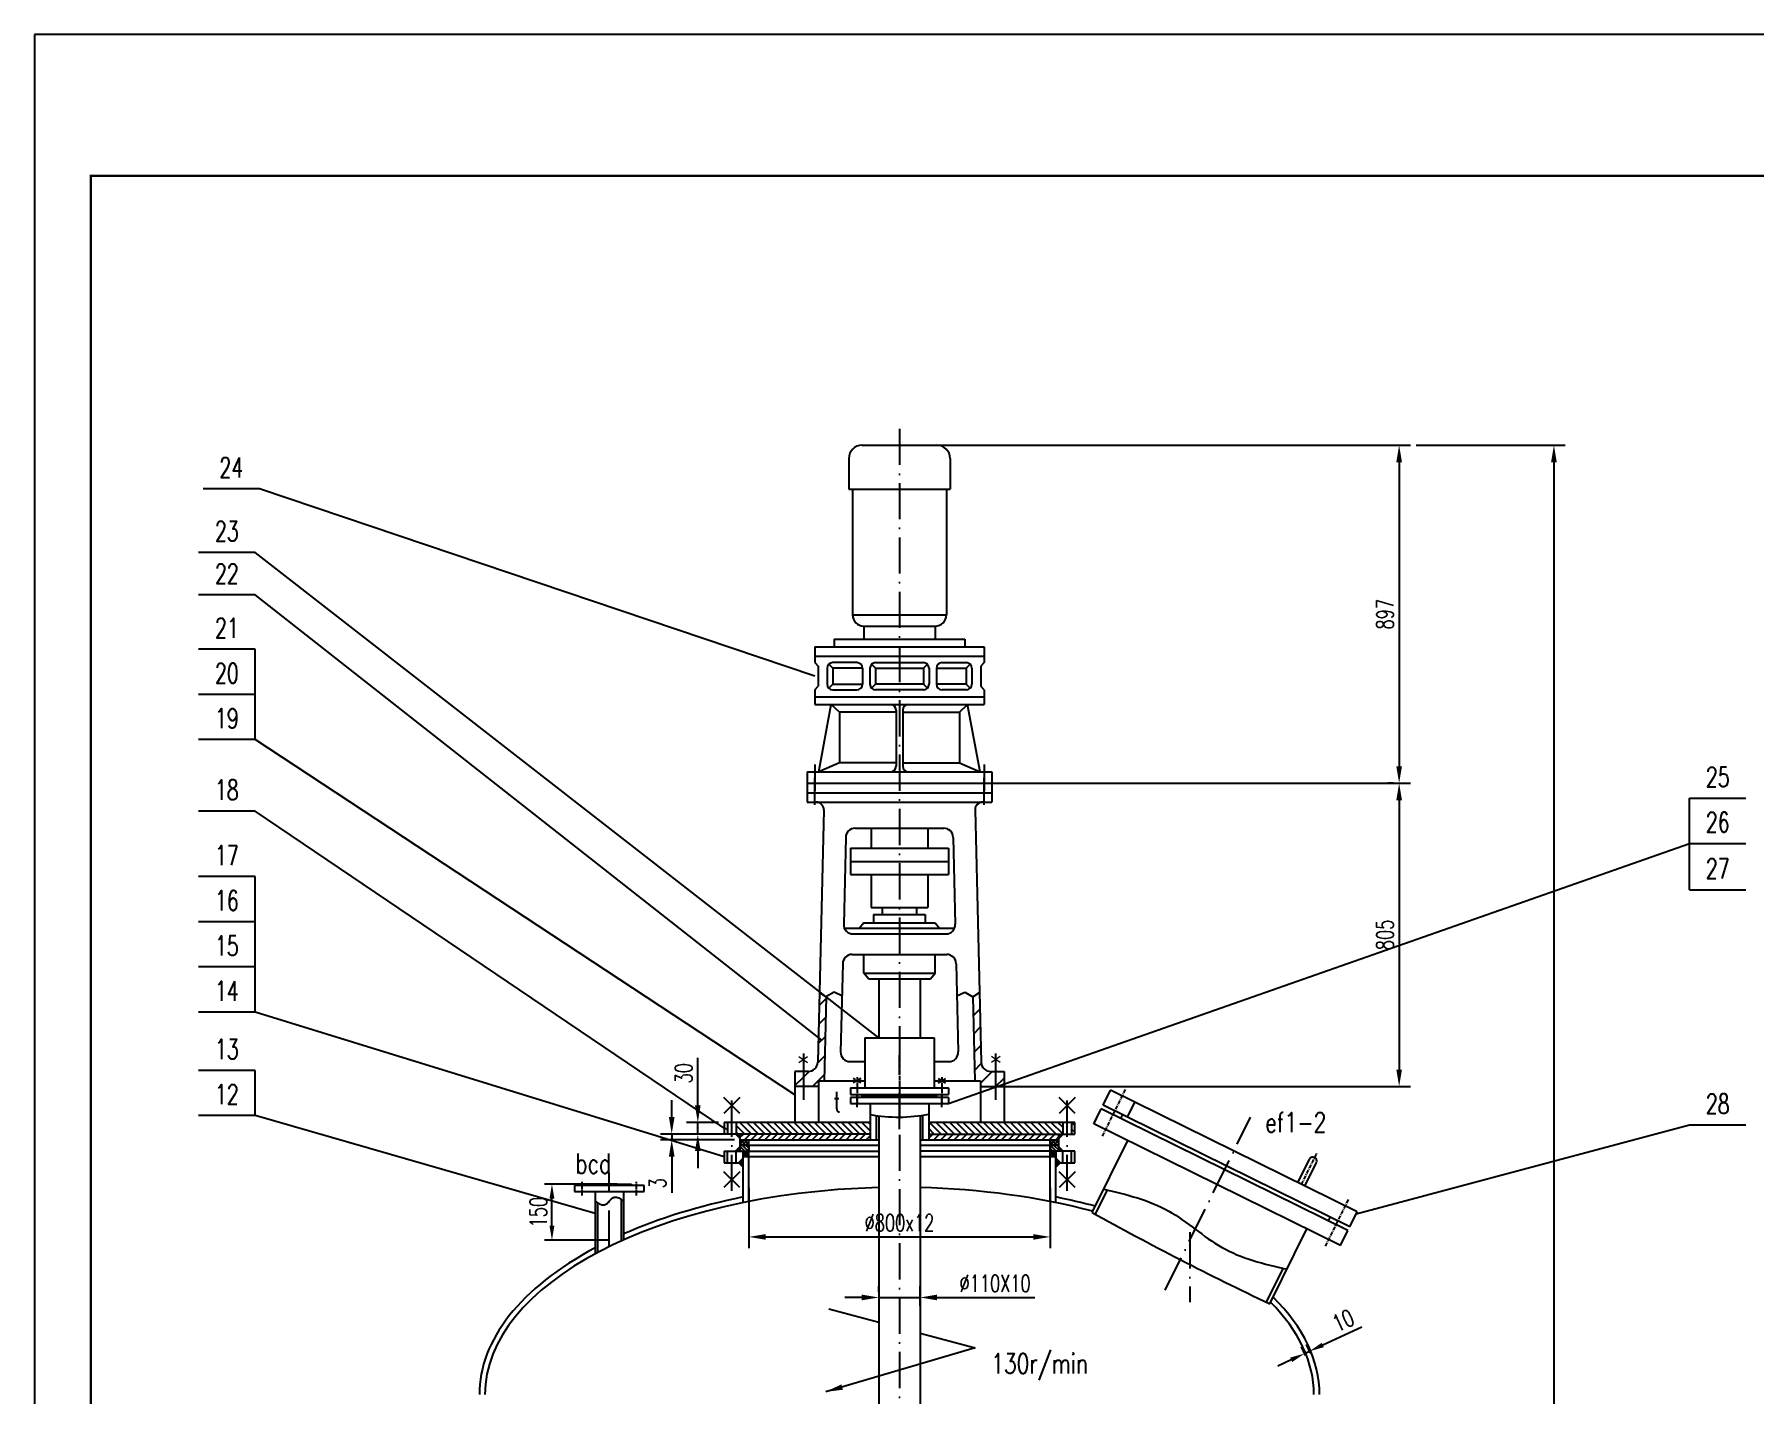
# Model space of a CAD drawing. Extents: x 14632 to 32728, y -7017 to 5619.
# Drawn here: x 23818 to 28383, y 2010 to 5619 of the extents above; entities that cross this region are included whole.
import ezdxf
from ezdxf.enums import TextEntityAlignment as Align

# ---------------------------------------------------------------- set-up
doc = ezdxf.new("R2010")
doc.units = 0
doc.header["$LTSCALE"] = 8
for name, pattern in [('ACAD_ISO10W100', [18, 12, -3, 0, -3]), ('CENTER', [2, 1.25, -0.25, 0.25, -0.25]), ('HIDDEN', [0.375, 0.25, -0.125])]:
    doc.linetypes.add(name, pattern=pattern)
for name, color, linetype in [('3', 7, 'HIDDEN'), ('5', 7, 'Continuous'), ('HGJ', 1, 'Continuous'), ('HGJX', 2, 'CENTER'), ('hgjy', 7, 'Continuous'), ('K1', 4, 'Continuous'), ('RENK', 7, 'Continuous'), ('tank', 1, 'Continuous'), ('tankx', 2, 'ACAD_ISO10W100'), ('tanky', 7, 'Continuous')]:
    doc.layers.add(name, color=color, linetype=linetype)
doc.styles.add('hzfs', font='simplex.shx', dxfattribs={"width": 0.7, "bigfont": 'hzfs.shx'})
doc.styles.get("Standard").update_dxf_attribs({"font": 'txt', "width": 0.7, "bigfont": 'hztxt.shx'})
doc.dimstyles.new('PVCAD$0', dxfattribs={"dimscale": 15, "dimtxt": 3, "dimasz": 3, "dimexe": 2, "dimexo": 1, "dimgap": 1, "dimtad": 1, "dimdec": 0, "dimzin": 0, "dimdsep": 46, "dimtxsty": 'hzfs', "dimcen": 2.5, "dimclrd": 4, "dimclre": 4, "dimadec": 0, "dimazin": 0, "dimtfac": 1, "dimtmove": 0, "dimatfit": 0, "dimfxl": 0, "dimarcsym": 0})
doc.dimstyles.get("Standard").update_dxf_attribs({"dimtxt": 0.18, "dimasz": 0.18, "dimexe": 0.18, "dimexo": 0.0625, "dimgap": 0.09, "dimtad": 0, "dimtih": 1, "dimtoh": 1, "dimdec": 4, "dimzin": 0, "dimdsep": 46, "dimtxsty": 'Standard', "dimcen": 0.09, "dimadec": 0, "dimazin": 0, "dimtfac": 1, "dimtdec": 4, "dimtofl": 0, "dimtmove": 0, "dimatfit": 3, "dimfxl": 0, "dimtolj": 1, "dimtzin": 0, "dimarcsym": 0})

# ---------------------------------------------------------------- blocks, each defined once
blk = doc.blocks.new('*D209')
at = {"color": 4, "lineweight": -2}
for p, q in [((26059, 2282.4), (26059, 2297.4)), ((26169, 2244.9), (26169, 2297.4)), ((26014, 2267.4), (25969, 2267.4)), ((26059, 2267.4), (26169, 2267.4)), ((26214, 2267.4), (26473.5, 2267.4))]:
    blk.add_line(p, q, dxfattribs=at)
at = {"color": 4}
for points in [[(26014, 2274.9), (26014, 2259.9), (26059, 2267.4)], [(26214, 2274.9), (26214, 2259.9), (26169, 2267.4)]]:
    blk.add_solid(points, dxfattribs=at)
at = {"layer": 'Defpoints', "color": 0}
for p in [(26059, 2267.4), (26169, 2267.4), (26169, 2229.9)]:
    blk.add_point(p, dxfattribs=at)
at = {"color": 0, "insert": (26367.8, 2304.9), "char_height": 45, "attachment_point": 5, "style": 'hzfs'}
blk.add_mtext('%%C110X10', dxfattribs=at)
blk = doc.blocks.new('*D215')
at = {"color": 4, "lineweight": -2}
for p, q in [((25364.6, 2568.3), (25172.2, 2568.3)), ((25191.7, 2458.1), (25191.7, 2529.3)), ((25344, 2419.1), (25172.2, 2419.1))]:
    blk.add_line(p, q, dxfattribs=at)
at = {"color": 4}
for points in [[(25185.2, 2529.3), (25198.2, 2529.3), (25191.7, 2568.3)], [(25185.2, 2458.1), (25198.2, 2458.1), (25191.7, 2419.1)]]:
    blk.add_solid(points, dxfattribs=at)
at = {"layer": 'Defpoints', "color": 0}
for p in [(25191.7, 2568.3), (25364.6, 2568.3), (25344, 2419.1)]:
    blk.add_point(p, dxfattribs=at)
at = {"color": 7, "insert": (25155.7, 2493.7), "char_height": 45, "attachment_point": 5, "rotation": 90, "style": 'hzfs'}
blk.add_mtext('\\A1;150', dxfattribs=at)
blk = doc.blocks.new('*D218')
at = {"layer": '5', "color": 4, "lineweight": -2}
for p, q in [((26213.4, 4529), (27470.1, 4529)), ((27440.1, 4484), (27440.1, 3677)), ((26359, 3632), (27470.1, 3632))]:
    blk.add_line(p, q, dxfattribs=at)
at = {"layer": '5', "color": 4}
for points in [[(27432.6, 4484), (27447.6, 4484), (27440.1, 4529)], [(27432.6, 3677), (27447.6, 3677), (27440.1, 3632)]]:
    blk.add_solid(points, dxfattribs=at)
at = {"layer": 'Defpoints', "color": 0}
for p in [(26198.4, 4529), (26344, 3632), (27440.1, 3632)]:
    blk.add_point(p, dxfattribs=at)
at = {"layer": '5', "color": 0, "insert": (27402.6, 4080.5), "char_height": 45, "attachment_point": 5, "rotation": 90, "style": 'hzfs'}
blk.add_mtext('897', dxfattribs=at)
blk = doc.blocks.new('*D219')
at = {"layer": '5', "color": 4, "lineweight": -2}
for p, q in [((27425.1, 3632), (27410.1, 3632)), ((27440.1, 3587), (27440.1, 2872)), ((26391.5, 2827), (27470.1, 2827))]:
    blk.add_line(p, q, dxfattribs=at)
at = {"layer": '5', "color": 4}
for points in [[(27432.6, 3587), (27447.6, 3587), (27440.1, 3632)], [(27432.6, 2872), (27447.6, 2872), (27440.1, 2827)]]:
    blk.add_solid(points, dxfattribs=at)
at = {"layer": 'Defpoints', "color": 0}
for p in [(27440.1, 3632), (26376.5, 2827), (27440.1, 2827)]:
    blk.add_point(p, dxfattribs=at)
at = {"layer": '5', "color": 0, "insert": (27402.6, 3229.5), "char_height": 45, "attachment_point": 5, "rotation": 90, "style": 'hzfs'}
blk.add_mtext('805', dxfattribs=at)
blk = doc.blocks.new('*D237')
at = {"layer": '5', "color": 4, "lineweight": -2}
for p, q in [((27485.1, 4529), (27880.9, 4529)), ((27850.9, 4484), (27850.9, -1540.9)), ((26207, -1585.9), (27880.9, -1585.9))]:
    blk.add_line(p, q, dxfattribs=at)
at = {"layer": '5', "color": 4}
for points in [[(27843.4, 4484), (27858.4, 4484), (27850.9, 4529)], [(27843.4, -1540.9), (27858.4, -1540.9), (27850.9, -1585.9)]]:
    blk.add_solid(points, dxfattribs=at)
at = {"layer": 'Defpoints', "color": 0}
for p in [(27470.1, 4529), (26192, -1585.9), (27850.9, -1585.9)]:
    blk.add_point(p, dxfattribs=at)
at = {"layer": '5', "color": 0, "insert": (27813.4, 1471.6), "char_height": 45, "attachment_point": 5, "rotation": 90, "style": 'hzfs'}
blk.add_mtext('6115', dxfattribs=at)
blk = doc.blocks.new('*D222')
at = {"color": 4, "lineweight": -2}
for p, q in [((25714, 2558.6), (25714, 2398.1)), ((26514, 2558.6), (26514, 2398.1)), ((25759, 2428.1), (26469, 2428.1))]:
    blk.add_line(p, q, dxfattribs=at)
at = {"color": 4}
for points in [[(25759, 2435.6), (25759, 2420.6), (25714, 2428.1)], [(26469, 2435.6), (26469, 2420.6), (26514, 2428.1)]]:
    blk.add_solid(points, dxfattribs=at)
at = {"layer": 'Defpoints', "color": 0}
for p in [(25714, 2573.6), (26514, 2573.6), (26514, 2428.1)]:
    blk.add_point(p, dxfattribs=at)
at = {"color": 0, "insert": (26114, 2465.6), "char_height": 45, "attachment_point": 5, "style": 'hzfs'}
blk.add_mtext('%%C800x12', dxfattribs=at)
blk = doc.blocks.new('*X110')
at = {"color": 0}
for p, q in [((7642.8, 5019.4), (7661.2, 5037.8)), ((7641.5, 4968.7), (7660, 4987.1)), ((7640.3, 4918), (7658.8, 4936.4)), ((7639.1, 4867.2), (7657.6, 4885.7)), ((7601, 4829.1), (7615.9, 4844)), ((7578.5, 4806.6), (7601, 4829.1)), ((7625.3, 4804), (7656.4, 4835))]:
    blk.add_line(p, q, dxfattribs=at)
blk = doc.blocks.new('*X111')
at = {"color": 0}
for p, q in [((8257.8, 5040.4), (8261.1, 5043.7)), ((8258.9, 4992.1), (8276.5, 5009.7)), ((8260.1, 4943.7), (8277.6, 4961.3)), ((8261.2, 4895.4), (8278.8, 4913)), ((8262.4, 4847), (8280.2, 4864.9)), ((8278, 4813.2), (8308.8, 4844)), ((8318.3, 4804), (8340.5, 4826.2))]:
    blk.add_line(p, q, dxfattribs=at)
blk = doc.blocks.new('212B-80-78')
at = {"layer": 'HGJ'}
for p, q in [((-91.7, 154), (-91.7, 22)), ((-91.7, 154), (91.7, 154)), ((91.7, 154), (91.7, 22)), ((-130, 22), (130, 22)), ((-130, 22), (-130, 4)), ((-130, 4), (130, 4)), ((-94, 4), (-94, 0)), ((-94, 0), (94, 0)), ((94, 4), (94, 0)), ((130, 22), (130, 4))]:
    blk.add_line(p, q, dxfattribs=at)
at = {"layer": 'HGJX'}
for p, q in [((0, 181), (0, -19.6)), ((-102.5, 46.1), (-122.5, 34.5)), ((-102.5, 34.5), (-122.5, 46.1)), ((-112.5, 49.7), (-112.5, -20.9)), ((102.5, 34.5), (122.5, 46.1)), ((102.5, 46.1), (122.5, 34.5)), ((112.5, 49.7), (112.5, -20.9))]:
    blk.add_line(p, q, dxfattribs=at)
blk = doc.blocks.new('*D225')
at = {"layer": 'Defpoints', "color": 0}
for p in [(25578.8, 2732), (25649, 2732), (25649, 2701)]:
    blk.add_point(p, dxfattribs=at)
at = {"layer": 'K1', "color": 4, "lineweight": -2}
for p, q in [((25578.8, 2777), (25578.8, 2903)), ((25634, 2732), (25548.8, 2732)), ((25634, 2701), (25548.8, 2701)), ((25578.8, 2701), (25578.8, 2732)), ((25578.8, 2656), (25578.8, 2611))]:
    blk.add_line(p, q, dxfattribs=at)
at = {"layer": 'K1', "color": 4}
for points in [[(25571.3, 2777), (25586.3, 2777), (25578.8, 2732)], [(25571.3, 2656), (25586.3, 2656), (25578.8, 2701)]]:
    blk.add_solid(points, dxfattribs=at)
at = {"layer": 'K1', "color": 0, "insert": (25541.3, 2862.5), "char_height": 45, "attachment_point": 5, "rotation": 90, "style": 'hzfs'}
blk.add_mtext('30', dxfattribs=at)
blk = doc.blocks.new('*D185')
at = {"layer": 'Defpoints', "color": 0}
for p in [(25691.5, 2701), (25509.6, 2686), (25691.5, 2686)]:
    blk.add_point(p, dxfattribs=at)
at = {"layer": 'K1', "color": 4, "lineweight": -2}
for p, q in [((25509.6, 2746), (25509.6, 2791)), ((25676.5, 2701), (25479.6, 2701)), ((25509.6, 2701), (25509.6, 2686)), ((25676.5, 2686), (25479.6, 2686)), ((25509.6, 2641), (25509.6, 2545))]:
    blk.add_line(p, q, dxfattribs=at)
at = {"layer": 'K1', "color": 4}
for points in [[(25502.1, 2746), (25517.1, 2746), (25509.6, 2701)], [(25502.1, 2641), (25517.1, 2641), (25509.6, 2686)]]:
    blk.add_solid(points, dxfattribs=at)
at = {"layer": 'K1', "color": 0, "insert": (25472.1, 2570.5), "char_height": 45, "attachment_point": 5, "rotation": 90, "style": 'hzfs'}
blk.add_mtext('3', dxfattribs=at)

msp = doc.modelspace()

# ---------------------------------------------------------------- hatches: boundary and pattern name
at = {"layer": '3', "linetype": 'ByBlock'}
h = msp.add_hatch(dxfattribs=at)
h.set_pattern_fill('ANSI31', color=256, scale=4, angle=90, style=0)
h.set_pattern_definition([(135, (117282.353, -70019.144), (-8.9802561, -8.9802561), [])])
h.paths.add_polyline_path([(26036.03223, 2732.04619), (25699.03223, 2732.04619), (25680.53223, 2732.04619), (25680.53223, 2701.04619), (26036.03223, 2701.04619)])
h.paths.add_polyline_path([(25657.53223, 2732.04619), (25649.03223, 2732.04619), (25649.03223, 2701.04619), (25657.53223, 2701.04619)])
h.paths.add_polyline_path([(26547.53223, 2732.04619), (26192.03223, 2732.04619), (26192.03223, 2701.04619), (26547.53223, 2701.04619)])
h.paths.add_polyline_path([(26579.03223, 2732.04619), (26570.53223, 2732.04619), (26570.53223, 2701.04619), (26579.03223, 2701.04619)])
at = {"layer": 'K1'}
h = msp.add_hatch(dxfattribs=at)
h.set_pattern_fill('ANSI31', color=256, scale=4, style=0)
h.set_pattern_definition([(45, (117282.353, -70019.144), (-8.9802561, 8.9802561), [])])
h.paths.add_polyline_path([(26036.03223, 2701.04619), (25691.53223, 2701.04619), (25691.53223, 2686.04619), (26036.03223, 2686.04619)])
h.paths.add_polyline_path([(26536.53223, 2701.04619), (26192.03223, 2701.04619), (26192.03223, 2686.04619), (26536.53223, 2686.04619)])
h = msp.add_hatch(dxfattribs=at)
h.set_pattern_fill('ANSI37', color=256, scale=2, angle=90, style=0)
h.set_pattern_definition([(135, (117282.353, -70019.144), (-4.49012806, -4.49012806), []), (225, (117282.353, -70019.144), (4.49012806, -4.49012806), [])])
h.paths.add_polyline_path([(25714.03223, 2686.04619), (25691.53223, 2686.04619), (25691.53223, 2671.04619), (25714.03223, 2671.04619)])
h.paths.add_polyline_path([(26536.53223, 2686.04619), (26514.03223, 2686.04619), (26514.03223, 2671.04619), (26536.53223, 2671.04619)])
h = msp.add_hatch(dxfattribs=at)
h.set_pattern_fill('ANSI31', color=256, scale=2, angle=90, style=0)
h.set_pattern_definition([(135, (117282.353, -70019.144), (-4.49012806, -4.49012806), [])])
h.paths.add_polyline_path([(25714.03223, 2671.04619), (25691.53223, 2671.04619), (25691.53223, 2656.04619), (25714.03223, 2656.04619)])
h.paths.add_polyline_path([(26536.53223, 2671.04619), (26514.03223, 2671.04619), (26514.03223, 2656.04619), (26536.53223, 2656.04619)])

# ---------------------------------------------------------------- linework, layer by layer
for p, q in [((32728.22091, 5619.31602), (23818.22091, 5619.31602)), ((23818.22091, 5619.31602), (23818.22091, -6995.68398)), ((32728.22091, 5619.31602), (23818.22091, 5619.31602)), ((23818.22091, 5619.31602), (23818.22091, -6995.68398))]:
    msp.add_line(p, q)
at = {"color": 1}
for p, q in [((26014.62339, 4529.04915), (26213.44107, 4529.04915)), ((25979.62339, 4494.04915), (25979.62339, 4412.28382)), ((26248.44107, 4494.04915), (26248.44107, 4412.28382)), ((25979.62339, 4412.28382), (26248.44107, 4412.28382)), ((25989.62339, 4412.28382), (25989.62339, 4079.04915)), ((26238.44107, 4412.28382), (26238.44107, 4079.04915)), ((25989.62339, 4079.04915), (26238.44107, 4079.04915)), ((26019.62339, 4049.04915), (26019.62339, 4014.04915)), ((26019.62339, 4049.04915), (26208.44107, 4049.04915)), ((26208.44107, 4049.04915), (26208.44107, 4014.04915)), ((25889.03223, 3994.04915), (26339.03223, 3994.04915)), ((25889.03223, 3994.04915), (25889.03223, 3952.10116)), ((25940.71501, 4014.04915), (26287.34945, 4014.04915)), ((25940.71501, 4014.04915), (25940.71501, 3994.04915)), ((26287.34945, 4014.04915), (26287.34945, 3994.04915)), ((26339.03223, 3994.04915), (26339.03223, 3952.10116)), ((25889.03223, 3969.04915), (26339.03223, 3969.04915)), ((25889.03223, 3952.10116), (25898.15074, 3942.43387)), ((25898.15074, 3942.43387), (25898.15074, 3889.42568)), ((25922.12768, 3937.10116), (25922.12768, 3894.75839)), ((25937.12768, 3937.10116), (25926.52107, 3947.70776)), ((26000.77613, 3952.10116), (25937.12768, 3952.10116)), ((25937.12768, 3937.10116), (25937.12768, 3894.75839)), ((26015.77613, 3937.10116), (25937.12768, 3937.10116)), ((26015.77613, 3937.10116), (26015.77613, 3894.75839)), ((26035.63777, 3937.10116), (26035.63777, 3894.75839)), ((26050.63777, 3937.10116), (26040.03117, 3947.70776)), ((26050.63777, 3952.10116), (26177.4267, 3952.10116)), ((26050.63777, 3937.10116), (26050.63777, 3894.75839)), ((26050.63777, 3937.10116), (26177.4267, 3937.10116)), ((26177.4267, 3937.10116), (26188.0333, 3947.70776)), ((26177.4267, 3937.10116), (26177.4267, 3894.75839)), ((26192.4267, 3937.10116), (26192.4267, 3894.75839)), ((26212.28834, 3937.10116), (26290.93679, 3937.10116)), ((26212.28834, 3937.10116), (26212.28834, 3894.75839)), ((26227.28834, 3952.10116), (26290.93679, 3952.10116)), ((26290.93679, 3937.10116), (26301.54339, 3947.70776)), ((26290.93679, 3937.10116), (26290.93679, 3894.75839)), ((26305.93679, 3937.10116), (26305.93679, 3894.75839)), ((26339.03223, 3952.10116), (26329.91373, 3942.43387)), ((26329.91373, 3942.43387), (26329.91373, 3889.42568)), ((25889.03223, 3879.75839), (25898.15074, 3889.42568)), ((25937.12768, 3894.75839), (25926.52107, 3884.15179)), ((25937.12768, 3894.75839), (26015.77613, 3894.75839)), ((26050.63777, 3894.75839), (26040.03117, 3884.15179)), ((26177.4267, 3894.75839), (26050.63777, 3894.75839)), ((26177.4267, 3894.75839), (26188.0333, 3884.15179)), ((26290.93679, 3894.75839), (26212.28834, 3894.75839)), ((26290.93679, 3894.75839), (26301.54339, 3884.15179)), ((26339.03223, 3879.75839), (26329.91373, 3889.42568)), ((25889.03223, 3879.75839), (25889.03223, 3841.04915)), ((25889.03223, 3861.04915), (26339.03223, 3861.04915)), ((25889.03223, 3841.04915), (26339.03223, 3841.04915)), ((25900.0084, 3662.04915), (25933.11393, 3841.04915)), ((25955.08362, 3821.04915), (25933.11393, 3841.04915)), ((25937.12768, 3879.75839), (26000.77613, 3879.75839)), ((26177.4267, 3879.75839), (26050.63777, 3879.75839)), ((26290.93679, 3879.75839), (26227.28834, 3879.75839)), ((26272.98084, 3821.04915), (26294.95053, 3841.04915)), ((26328.05606, 3662.04915), (26294.95053, 3841.04915)), ((26339.03223, 3879.75839), (26339.03223, 3841.04915)), ((25955.08362, 3821.04915), (25955.08362, 3686.04915)), ((26105.03223, 3821.04915), (25955.08362, 3821.04915)), ((26105.03223, 3826.04915), (26105.03223, 3677.04915)), ((26123.03223, 3826.04915), (26123.03223, 3677.04915)), ((26123.03223, 3821.04915), (26272.98084, 3821.04915)), ((26272.98084, 3821.04915), (26272.98084, 3686.04915)), ((25869.03223, 3662.04915), (26359.03223, 3662.04915)), ((25869.03223, 3662.04915), (25869.03223, 3632.04915)), ((25955.08362, 3686.04915), (25900.0084, 3662.04915)), ((26105.03223, 3686.04915), (25955.08362, 3686.04915)), ((26123.03223, 3686.04915), (26272.98084, 3686.04915)), ((26272.98084, 3686.04915), (26328.05606, 3662.04915)), ((26359.03223, 3662.04915), (26359.03223, 3632.04915)), ((25869.03223, 3632.04915), (26359.03223, 3632.04915)), ((25869.03223, 3632.04915), (25869.03223, 3582.04915)), ((25869.03223, 3632.04915), (26359.03223, 3632.04915)), ((25869.03223, 3607.04915), (26359.03223, 3607.04915)), ((26032.03223, 3632.04915), (26196.03223, 3632.04915)), ((26359.03223, 3632.04915), (26359.03223, 3582.04915)), ((25869.03223, 3582.04915), (26359.03223, 3582.04915)), ((25996.46625, 3512.8427), (26231.59822, 3512.8427)), ((26039.03223, 3512.8427), (26039.03223, 3459.69915)), ((26189.03223, 3512.8427), (26189.03223, 3459.69915)), ((25984.03223, 3459.69915), (26244.03223, 3459.69915)), ((25984.03223, 3459.69915), (25984.03223, 3389.69915)), ((25984.03223, 3424.69915), (26244.03223, 3424.69915)), ((26244.03223, 3459.69915), (26244.03223, 3389.69915)), ((25984.03223, 3389.69915), (26244.03223, 3389.69915)), ((26039.03223, 3389.69915), (26039.03223, 3302.60992)), ((26189.03223, 3389.69915), (26189.03223, 3302.60992)), ((26039.03223, 3302.60992), (26189.03223, 3302.60992)), ((26068.53223, 3302.60992), (26068.53223, 3284.04915)), ((26159.53223, 3302.60992), (26159.53223, 3284.04915)), ((25968.04438, 3247.04915), (26260.02008, 3247.04915)), ((26019.583, 3262.04915), (26007.86815, 3247.04915)), ((26019.583, 3262.04915), (26208.48146, 3262.04915)), ((26045.49162, 3284.04915), (26182.57284, 3284.04915)), ((26045.49162, 3284.04915), (26045.49162, 3262.04915)), ((26182.57284, 3284.04915), (26182.57284, 3262.04915)), ((26208.48146, 3262.04915), (26220.19632, 3247.04915)), ((25990.95726, 3232.04915), (26237.1072, 3232.04915)), ((25988.46519, 3177.6461), (26239.59928, 3177.6461)), ((26019.70589, 3128.04915), (26019.70589, 3177.6461)), ((26208.35857, 3128.04915), (26208.35857, 3177.6461)), ((26019.70589, 3128.04915), (26208.35857, 3128.04915)), ((26031.70589, 3113.04915), (26019.70589, 3128.04915)), ((26031.70589, 3113.04915), (26196.35857, 3113.04915)), ((26196.35857, 3113.04915), (26208.35857, 3128.04915)), ((25982.87087, 2893.2774), (26022.37936, 2893.2774)), ((26205.68511, 2893.2774), (26245.1936, 2893.2774)), ((25872.21347, 2867.04915), (25836.53223, 2867.04915)), ((25836.53223, 2867.04915), (25836.53223, 2732.04619)), ((25899.03223, 2842.04915), (26022.37936, 2842.04915)), ((25899.03223, 2842.04915), (25899.03223, 2732.04619)), ((26205.68511, 2842.04915), (26329.03223, 2842.04915)), ((26329.03223, 2842.04915), (26329.03223, 2827.04915)), ((26329.03223, 2842.04915), (26329.03223, 2732.04619)), ((26355.85099, 2867.04915), (26391.53223, 2867.04915)), ((26391.53223, 2867.04915), (26391.53223, 2745.72288)), ((26391.53223, 2867.04915), (26391.53223, 2732.04619)), ((25899.03223, 2827.04915), (25836.53223, 2827.04915)), ((26329.03223, 2827.04915), (26391.53223, 2827.04915))]:
    msp.add_line(p, q, dxfattribs=at)
at = {"color": 2}
for p, q in [((25889.03223, 3681.61376), (25889.03223, 3612.20574)), ((26339.03223, 3681.61376), (26339.03223, 3612.20574)), ((25889.03223, 3574.69193), (25889.03223, 3646.24135)), ((26339.03223, 3574.69193), (26339.03223, 3646.24135)), ((25859.03223, 2915.02287), (25859.03223, 2792.05219)), ((26369.03223, 2915.02287), (26369.03223, 2792.05219))]:
    msp.add_line(p, q, dxfattribs=at)
at = {"color": 1, "linetype": 'Continuous'}
for p, q in [((25913.20193, 3561.57189), (25897.20635, 2891.45257)), ((26314.86253, 3561.57189), (26330.85811, 2891.45257)), ((25971.47337, 3488.43928), (25965.96438, 3257.64572)), ((26256.5911, 3488.43928), (26262.10008, 3257.64572)), ((25963.47231, 3153.24267), (25957.87798, 2918.87398)), ((26264.59216, 3153.24267), (26270.18648, 2918.87398)), ((25919.35657, 3065.10696), (25914.03223, 2842.04915)), ((26308.7079, 3065.10696), (26314.03223, 2842.04915)), ((26718.85364, 2746.1551), (26738.32807, 2785.61073))]:
    msp.add_line(p, q, dxfattribs=at)
at = {"color": 7}
for p, q in [((25918.90536, 3064.83649), (25901.62691, 3076.64771)), ((25940.78699, 3077.9534), (25918.90536, 3064.83649)), ((25961.44063, 3068.12739), (25940.78699, 3077.9534)), ((26266.62384, 3068.12739), (26287.27748, 3077.9534)), ((26287.27748, 3077.9534), (26309.15911, 3064.83649)), ((26309.15911, 3064.83649), (26326.43755, 3076.64771))]:
    msp.add_line(p, q, dxfattribs=at)
at = {"color": 4, "linetype": 'ByBlock'}
for p, q in [((25926.52331, 2237.04482), (26059.03223, 2201.73111)), ((26169.03223, 2172.41604), (26315.00983, 2133.51292)), ((26315.00983, 2133.51292), (25918.75359, 2017.03951))]:
    msp.add_line(p, q, dxfattribs=at)
at = {"color": 4}
for p, q in [((27237.52787, 2141.29685), (27340.95353, 2189.75338)), ((27153.59961, 2101.97516), (27118.28353, 2085.42903)), ((27191.3291, 2113.37012), (27180.64263, 2136.17933)), ((27188.91569, 2118.52129), (27202.21179, 2124.75072)), ((27204.62519, 2119.59955), (27193.93873, 2142.40876))]:
    msp.add_line(p, q, dxfattribs=at)
at = {"color": 1}
for centre, radius, start, end in [((26014.62339, 4494.04915), 35, 90, 180), ((26213.44107, 4494.04915), 35, 0, 90), ((26019.62339, 4079.04915), 30, 180, 270), ((26208.44107, 4079.04915), 30, 270, 0), ((25937.12768, 3937.10116), 15, 90, 180), ((26000.77613, 3937.10116), 15, 0, 90), ((26050.63777, 3937.10116), 15, 90, 180), ((26177.4267, 3937.10116), 15, 0, 90), ((26227.28834, 3937.10116), 15, 90, 180), ((26290.93679, 3937.10116), 15, 0, 90), ((25937.12768, 3894.75839), 15, 180, 270), ((26000.77613, 3894.75839), 15, 270, 0), ((26050.63777, 3894.75839), 15, 180, 270), ((26177.4267, 3894.75839), 15, 270, 0), ((26227.28834, 3894.75839), 15, 180, 270), ((26290.93679, 3894.75839), 15, 270, 0), ((26090.03223, 3826.04915), 15, 0, 90), ((26138.03223, 3826.04915), 15, 90, 180), ((26090.03223, 3677.04915), 15, 270, 0), ((26138.03223, 3677.04915), 15, 180, 270), ((25893.20763, 3562.04915), 20, 358.63262374, 90), ((26334.85684, 3562.04915), 20, 90, 181.36737626), ((25996.46625, 3487.8427), 25, 90, 178.63262374), ((26231.59822, 3487.8427), 25, 1.36737626, 90), ((25990.95726, 3257.04915), 25, 178.63262374, 270), ((26237.1072, 3257.04915), 25, 270, 1.36737626), ((25988.46519, 3152.6461), 25, 90, 178.63262374), ((26239.59928, 3152.6461), 25, 1.36737626, 90), ((25872.21347, 2892.04915), 25, 270, 358.63262374), ((25982.87087, 2918.2774), 25, 178.63262374, 270), ((26245.1936, 2918.2774), 25, 270, 1.36737626), ((26355.85099, 2892.04915), 25, 181.36737626, 270)]:
    msp.add_arc(centre, radius, start, end, dxfattribs=at)
msp.add_arc((26110.286, 3177.41067), 431.31231, 260.0866994, 280.92530394)
at = {"color": 4}
for points in [[(27234.77018, 2147.18286), (27240.28556, 2135.41084), (27202.21179, 2124.75072)], [(27150.84193, 2107.86117), (27156.3573, 2096.08915), (27188.91569, 2118.52129)]]:
    msp.add_solid(points, dxfattribs=at)
at = {"color": 4, "linetype": 'ByBlock'}
msp.add_solid([(25959.81214, 2036.92532), (25964.04221, 2022.53413), (25918.75359, 2017.03951)], dxfattribs=at)
at = {"layer": 'HGJ'}
for p, q in [((25984.03223, 2798.07412), (25984.03223, 2782.07412)), ((26244.03223, 2798.07412), (25984.03223, 2798.07412)), ((26015.03223, 2802.07412), (26213.03223, 2802.07412)), ((26015.03223, 2798.07412), (26015.03223, 2802.07412)), ((26213.03223, 2798.07412), (26213.03223, 2802.07412)), ((26244.03223, 2798.07412), (26244.03223, 2782.07412)), ((25984.03223, 2782.07412), (26244.03223, 2782.07412)), ((25251.53223, 2564.3055), (25251.53223, 2548.3055)), ((25436.53223, 2564.3055), (25251.53223, 2564.3055)), ((25285.03223, 2568.3055), (25403.03223, 2568.3055)), ((25285.03223, 2564.3055), (25285.03223, 2568.3055)), ((25403.03223, 2568.3055), (25403.03223, 2564.3055)), ((25436.53223, 2548.3055), (25436.53223, 2564.3055)), ((25251.53223, 2548.3055), (25436.53223, 2548.3055)), ((25313.03223, 2518.5887), (25313.03223, 2386.68277)), ((25375.03223, 2528.0223), (25375.03223, 2417.10796))]:
    msp.add_line(p, q, dxfattribs=at)
at = {"layer": 'HGJX'}
for p, q in [((26001.53223, 2772.07412), (26001.53223, 2808.07412)), ((26226.53223, 2772.07412), (26226.53223, 2808.07412)), ((25271.53223, 2538.3055), (25271.53223, 2574.3055)), ((25416.53223, 2538.3055), (25416.53223, 2574.3055))]:
    msp.add_line(p, q, dxfattribs=at)
at = {"layer": 'hgjy'}
msp.add_spline([(25306.03223, 2523.3055), (25331.36556, 2513.3055), (25356.6989, 2533.3055), (25382.03223, 2523.3055)], degree=3, dxfattribs=at)
at = {"layer": 'K1', "const_width": 6}
msp.add_lwpolyline([(23968.22091, -6845.68398), (23968.22091, 5244.31602), (32578.22091, 5244.31602), (32578.22091, -6845.68398)], close=True, dxfattribs=at)
msp.add_lwpolyline([(23968.22091, -6845.68398), (23968.22091, 5244.31602), (32578.22091, 5244.31602), (32578.22091, -6845.68398)], close=True, dxfattribs=at)
at = {"layer": 'RENK', "color": 2, "linetype": 'CENTER'}
for p, q in [((26652.78582, 2695.38829), (26714.63917, 2820.70455)), ((27180.61236, 2567.30892), (27221.61965, 2650.3906)), ((27244.62023, 2403.27182), (27306.47358, 2528.58808))]:
    msp.add_line(p, q, dxfattribs=at)
at = {"layer": 'RENK', "color": 1, "linetype": 'Continuous'}
for p, q in [((26654.4918, 2777.92269), (26673.96623, 2817.37832)), ((27328.57096, 2494.27981), (26673.96623, 2817.37832)), ((26630.14876, 2728.60316), (26649.62319, 2768.05879)), ((26630.14876, 2728.60316), (26636.59695, 2741.66733)), ((27304.22792, 2444.96027), (26649.62319, 2768.05879)), ((27309.09653, 2454.82418), (26654.4918, 2777.92269)), ((26701.18452, 2742.60925), (26705.61053, 2751.57644)), ((27284.75349, 2405.50465), (26630.14876, 2728.60316)), ((26625.45409, 2493.15436), (26719.82064, 2684.34309)), ((27171.64517, 2571.73493), (27202.62722, 2634.50525)), ((27189.57954, 2562.88292), (27220.56159, 2625.65323)), ((26634.2037, 2488.28754), (26666.05475, 2552.81848)), ((27252.66659, 2470.40981), (27257.0926, 2479.377)), ((27309.09653, 2454.82418), (27328.57096, 2494.27981)), ((27096.82425, 2250.69314), (27195.08161, 2449.76472)), ((27284.75349, 2405.50465), (27304.22792, 2444.96027)), ((27087.85706, 2255.11915), (27131.93803, 2344.42816))]:
    msp.add_line(p, q, dxfattribs=at)
for centre, radius, start, end in [((27211.59441, 2630.07924), 10, 333.73006564, 153.73006564), ((30515.66752, 9476.71205), 7993.98765, 240.879865054, 244.6797842)]:
    msp.add_arc(centre, radius, start, end, dxfattribs=at)
at = {"layer": 'RENK', "color": 7, "linetype": 'Continuous'}
msp.add_spline([(26656.03044, 2555.10273), (26829.00748, 2496.61156), (26968.9853, 2400.63509), (27141.96234, 2342.14391)], degree=3, dxfattribs=at)
at = {"layer": 'tank'}
for p, q in [((26059.03223, 3113.04915), (26059.03223, 2956.07412)), ((26169.03223, 3113.04915), (26169.03223, 2956.07412)), ((26059.03223, 2995.66755), (26059.03223, 2956.07412)), ((26169.03223, 2995.66755), (26169.03223, 2956.07412)), ((26036.03223, 2782.07412), (26036.03223, 2686.04619)), ((26052.50508, 2749.98621), (26052.50508, 2686.04619)), ((26059.03223, 2749.15449), (26059.03223, 1940.66755)), ((26169.03223, 2750.11781), (26169.03223, 1940.66755)), ((26175.55938, 2751.0661), (26175.55938, 2686.04619)), ((26192.03223, 2782.07412), (26192.03223, 2686.04619)), ((25699.03223, 2732.04619), (25649.03223, 2732.04619)), ((25649.03223, 2732.04619), (25649.03223, 2701.04619)), ((26036.03223, 2701.04619), (25649.03223, 2701.04619)), ((25657.53223, 2732.04619), (25657.53223, 2701.04619)), ((25680.53223, 2732.04619), (25680.53223, 2701.04619)), ((25691.53223, 2656.04619), (25691.53223, 2701.04619)), ((26036.03223, 2732.04619), (25699.03223, 2732.04619)), ((26579.03223, 2732.04619), (26192.03223, 2732.04619)), ((26192.03223, 2701.04619), (26579.03223, 2701.04619)), ((26536.53223, 2656.04619), (26536.53223, 2701.04619)), ((26547.53223, 2732.04619), (26547.53223, 2701.04619)), ((26570.53223, 2732.04619), (26570.53223, 2701.04619)), ((26579.03223, 2701.04619), (26579.03223, 2732.04619)), ((25649.03223, 2656.04619), (25649.03223, 2625.04619)), ((25649.03223, 2656.04619), (26059.03223, 2656.04619)), ((25657.53223, 2625.04619), (25657.53223, 2656.04619)), ((25680.53223, 2625.04619), (25680.53223, 2656.04619)), ((25691.53223, 2686.04619), (26059.03223, 2686.04619)), ((26059.03223, 2671.04619), (25691.53223, 2671.04619)), ((25699.03223, 2625.04619), (25699.03223, 2656.04619)), ((25714.03223, 2521.73161), (25714.03223, 2686.04619)), ((25714.03223, 2671.04619), (25714.03223, 2656.04619)), ((26169.03223, 2686.04619), (26536.53223, 2686.04619)), ((26536.53223, 2671.04619), (26169.03223, 2671.04619)), ((26579.03223, 2656.04619), (26169.03223, 2656.04619)), ((26514.03223, 2521.73161), (26514.03223, 2686.04619)), ((26514.03223, 2671.04619), (26514.03223, 2656.04619)), ((26529.03223, 2656.04619), (26529.03223, 2625.04619)), ((26547.53223, 2625.04619), (26547.53223, 2656.04619)), ((26570.53223, 2625.04619), (26570.53223, 2656.04619)), ((26579.03223, 2625.04619), (26579.03223, 2656.04619)), ((25649.03223, 2625.04619), (25699.03223, 2625.04619)), ((26059.03223, 2641.04619), (25699.03223, 2641.04619)), ((25699.03223, 2519.02376), (25699.03223, 2641.04619)), ((26529.03223, 2641.04619), (26169.03223, 2641.04619)), ((26529.03223, 2519.02376), (26529.03223, 2641.04619)), ((26529.03223, 2625.04619), (26579.03223, 2625.04619)), ((25306.03223, 2548.3055), (25306.03223, 2382.95796)), ((25382.03223, 2548.3055), (25382.03223, 2420.27756)), ((26059.03223, 2024.88114), (26059.03223, 1940.66755)), ((26169.03223, 2024.88114), (26169.03223, 1940.66755))]:
    msp.add_line(p, q, dxfattribs=at)
for major_axis, ratio, start_param, end_param in [((-1100, 0), 0.5, 4.7624098372, 6.2831853072), ((-1100, 0), 0.5, 4.2272843545, 4.6623681236), ((-1115, 0), 0.5067264574, 5.093764279, 5.4285613869), ((-1115, 0), 0.5067264574, 4.2276829688, 4.3310136818), ((-1115, 0), 0.5067264574, 5.5229351902, 6.2831853072), ((-1100, 0), 0.5, 3.1415926536, 3.6033854627), ((-1115, 0), 0.5067264574, 3.1415926536, 3.6168506888)]:
    msp.add_ellipse((26114.03223, 2009.66755), major_axis=major_axis, ratio=ratio, start_param=start_param, end_param=end_param, dxfattribs=at)
at = {"layer": 'tankx'}
for p, q in [((26114.03223, 4572.65937), (26114.03223, -1618.46074)), ((26114.03223, 2714.21474), (26114.03223, 2910.07412)), ((25690.24543, 2798.25939), (25647.81903, 2755.83298)), ((25690.24543, 2755.83298), (25647.81903, 2798.25939)), ((25669.03223, 2550.04619), (25669.03223, 2807.39679)), ((26580.24543, 2798.25939), (26537.81903, 2755.83298)), ((26580.24543, 2755.83298), (26537.81903, 2798.25939)), ((26559.03223, 2550.04619), (26559.03223, 2803.82741)), ((26818.90775, 2286.36196), (27045.85068, 2746.15336)), ((25344.03223, 2402.44611), (25344.03223, 2598.3055)), ((25690.24543, 2601.25939), (25647.81903, 2558.83298)), ((25690.24543, 2558.83298), (25647.81903, 2601.25939)), ((26580.24543, 2601.25939), (26537.81903, 2558.83298)), ((26580.24543, 2558.83298), (26537.81903, 2601.25939)), ((26884.38438, 2440.71565), (26884.38438, 2255.26184))]:
    msp.add_line(p, q, dxfattribs=at)
at = {"layer": 'tanky'}
for p, q in [((24415.74477, 4413.63098), (24265.74477, 4413.63098)), ((25889.62339, 3915.92977), (24415.74477, 4413.63098)), ((24403.97826, 4244.70146), (24253.97826, 4244.70146)), ((26059.03223, 2956.07412), (24403.97826, 4244.70146)), ((24403.97826, 4131.90058), (24253.97826, 4131.90058)), ((25907.61328, 2950.28722), (24403.97826, 4131.90058)), ((24403.97826, 3988.00392), (24253.97826, 3988.00392)), ((24403.97826, 3748.00392), (24403.97826, 3988.00392)), ((24403.97826, 3868.00392), (24253.97826, 3868.00392)), ((24403.97826, 3748.00392), (24253.97826, 3748.00392)), ((25836.53223, 2805.59117), (24403.97826, 3748.00392)), ((28210.58639, 3349.59918), (28210.58639, 3592.38168)), ((28210.58639, 3592.38168), (28360.58639, 3592.38168)), ((24403.97826, 3558.38409), (24253.97826, 3558.38409)), ((25649.03223, 2716.54619), (24403.97826, 3558.38409)), ((26244.03223, 2782.07412), (28210.58639, 3472.38168)), ((28210.58639, 3472.38168), (28360.58639, 3472.38168)), ((24403.97826, 3384.5548), (24253.97826, 3384.5548)), ((24403.97826, 3024.5548), (24403.97826, 3384.5548)), ((28210.58639, 3349.59918), (28360.58639, 3349.59918)), ((24403.97826, 3264.5548), (24253.97826, 3264.5548)), ((24403.97826, 3144.5548), (24253.97826, 3144.5548)), ((24403.97826, 3024.5548), (24253.97826, 3024.5548)), ((25649.03223, 2640.54619), (24403.97826, 3024.5548)), ((24403.97826, 2870.14942), (24253.97826, 2870.14942)), ((24403.97826, 2750.14942), (24403.97826, 2870.14942)), ((24403.97826, 2750.14942), (24253.97826, 2750.14942)), ((25306.03223, 2490.12286), (24403.97826, 2750.14942)), ((27326.21567, 2489.50793), (28210.58639, 2725.20766)), ((28210.58639, 2725.20766), (28360.58639, 2725.20766))]:
    msp.add_line(p, q, dxfattribs=at)
for points in [[(25691.53223, 2686.04619), (25691.53223, 2701.04619), (25676.53223, 2701.04619)], [(26536.53223, 2686.04619), (26536.53223, 2701.04619), (26551.53223, 2701.04619)], [(25691.53223, 2671.04619), (25691.53223, 2656.04619), (25676.53223, 2656.04619)], [(25714.03223, 2656.04619), (25699.03223, 2656.04619), (25699.03223, 2641.04619)], [(25714.03223, 2656.04619), (25714.03223, 2641.04619), (25699.03223, 2641.04619)], [(26514.03223, 2656.04619), (26514.03223, 2641.04619), (26529.03223, 2641.04619)], [(26514.03223, 2656.04619), (26529.03223, 2656.04619), (26529.03223, 2641.04619)], [(26536.53223, 2671.04619), (26536.53223, 2656.04619), (26551.53223, 2656.04619)], [(25684.03223, 2625.04619), (25699.03223, 2610.04619), (25699.03223, 2640.04619)], [(26544.03223, 2625.04619), (26529.03223, 2610.04619), (26529.03223, 2640.04619)]]:
    msp.add_solid(points, dxfattribs=at)

# ---------------------------------------------------------------- block references
at = {"color": 7}
for name, p in [('*X110', (18258.05365, -1976.91131)), ('*X111', (18050.99536, -1976.91131))]:
    msp.add_blockref(name, p, dxfattribs=at)
msp.add_blockref('212B-80-78', (26114.03223, 2802.07412))

# ---------------------------------------------------------------- texts
msp.add_text('x', height=35, rotation=90, dxfattribs=at).set_placement((25870.09905, 2886.32844))
at = {"color": 7, "text_generation_flag": 2}
msp.add_text('x', height=35, rotation=270, dxfattribs=at).set_placement((26357.96541, 2886.32844))
at = {"color": 0, "style": 'hzfs', "width": 0.75}
msp.add_text('130r/min', height=52.5, dxfattribs=at).set_placement((26357.57159, 2065.88839))
at = {"color": 7, "insert": (27291.62539, 2206.39764), "char_height": 45, "attachment_point": 5, "rotation": 25, "style": 'hzfs'}
msp.add_mtext('10', dxfattribs=at)
at = {"layer": 'hgjy', "style": 'hzfs', "width": 0.75}
for s, p in [('t', (25948.31437, 2786.7312)), ('ef1-2', (27166.10279, 2732.05261)), ('bcd', (25301.29611, 2622.81082))]:
    msp.add_text(s, height=52.5, dxfattribs=at).set_placement(p, align=Align.MIDDLE)
at = {"layer": 'tanky', "style": 'hzfs', "width": 0.7}
for s, p in [('24', (24340.74477, 4443.63098)), ('23', (24328.97826, 4274.70146)), ('22', (24328.97826, 4161.90058)), ('21', (24328.97826, 4018.00392)), ('20', (24328.97826, 3898.00392)), ('19', (24328.97826, 3778.00392)), ('25', (28285.58639, 3622.38168)), ('18', (24328.97826, 3588.38409)), ('26', (28285.58639, 3502.38168)), ('17', (24328.97826, 3414.5548)), ('27', (28285.58639, 3379.59918)), ('16', (24328.97826, 3294.5548)), ('15', (24328.97826, 3174.5548)), ('14', (24328.97826, 3054.5548)), ('13', (24328.97826, 2900.14942)), ('12', (24328.97826, 2780.14942)), ('28', (28285.58639, 2755.20766))]:
    msp.add_text(s, height=52.5, dxfattribs=at).set_placement(p, align=Align.CENTER)

# ---------------------------------------------------------------- dimensions: what is measured, and where the dimension line sits
dim = msp.add_linear_dim(base=(25191.72866, 2568.3055), p1=(25344.03223, 2419.12628), p2=(25364.61495, 2568.3055), angle=90, text='150', dimstyle='Standard', override={"dimtxt": 45, "dimasz": 39, "dimexe": 19.5, "dimexo": 0, "dimgap": 13.5, "dimtad": 1, "dimtih": 0, "dimtoh": 0, "dimzin": 8, "dimtxsty": 'hzfs', "dimcen": 0, "dimclrd": 4, "dimclre": 4, "dimclrt": 7, "dimtfac": 0.7, "dimtofl": 1, "dimatfit": 2})
dim.commit()
dim.dimension.update_dxf_attribs({"geometry": '*D215', "text_midpoint": (25155.72866, 2493.71589)})
for base, p1, p2, text, picture, middle in [((26514.03223, 2428.0799), (25714.03223, 2573.62041), (26514.03223, 2573.62041), '%%C<>x12', '*D222', (26114.03223, 2428.0799)), ((26169.03223, 2267.3643), (26059.03223, 2267.3643), (26169.03223, 2229.8643), '%%C110X10', '*D209', (26367.78223, 2267.3643))]:
    dim = msp.add_linear_dim(base=base, p1=p1, p2=p2, text=text, dimstyle='PVCAD$0')
    dim.commit()
    dim.dimension.update_dxf_attribs({"geometry": picture, "text_midpoint": middle, "dimtype": 160})
at = {"layer": '5'}
for base, p1, p2, picture, middle in [((27850.8978, -1585.94026), (27470.12186, 4529.04915), (26192.03223, -1585.94026), '*D237', (27813.3978, 1471.55444)), ((27440.12186, 3632.04915), (26198.44107, 4529.04915), (26344.03223, 3632.04915), '*D218', (27402.62186, 4080.54915)), ((27440.12186, 2827.04915), (27440.12186, 3632.04915), (26376.53223, 2827.04915), '*D219', (27402.62186, 3229.54915))]:
    dim = msp.add_linear_dim(base=base, p1=p1, p2=p2, angle=90, dimstyle='PVCAD$0', dxfattribs=at)
    dim.commit()
    dim.dimension.update_dxf_attribs({"geometry": picture, "text_midpoint": middle})
at = {"layer": 'K1'}
for base, p1, p2, text, picture, middle in [((25578.81733, 2732.04619), (25649.03223, 2701.04619), (25649.03223, 2732.04619), '30', '*D225', (25541.31733, 2862.54619)), ((25509.59981, 2686.04619), (25691.53223, 2701.04619), (25691.53223, 2686.04619), '3', '*D185', (25472.09981, 2570.54619))]:
    dim = msp.add_linear_dim(base=base, p1=p1, p2=p2, angle=90, text=text, dimstyle='PVCAD$0', dxfattribs=at)
    dim.commit()
    dim.dimension.update_dxf_attribs({"geometry": picture, "text_midpoint": middle})

doc.saveas('drawing.dxf')
